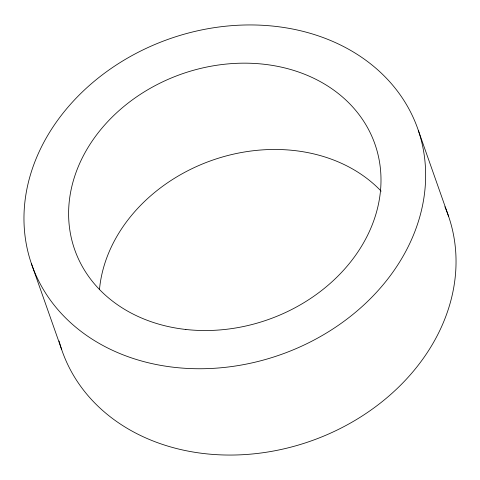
<?xml version="1.0" encoding="UTF-8"?>
<svg xmlns="http://www.w3.org/2000/svg" width="480" height="480" viewBox="0 0 480 480"><rect width="100%" height="100%" fill="white"/><g stroke="black" fill="none" stroke-linecap="round" stroke-linejoin="round"><path stroke-width="0.72" d="M418.278 130.266A204.612 167.406 -19.4 0 1 174.762 367.392A204.612 167.406 -19.4 0 1 81.372 92.886A204.612 167.406 -19.4 0 1 418.278 130.266L448.668 216.57M31.332 263.43L61.722 349.734M99.486 289.422A159.126 130.188 -19.4 0 1 212.478 160.17A159.126 130.188 -19.4 0 1 381.126 191.148M444.9 206.748A204.612 167.406 -19.4 0 1 309.924 441.36A204.612 167.406 -19.4 0 1 59.076 341.01M185.886 329.478A159.126 130.188 -19.4 0 0 375.264 145.068A159.126 130.188 -19.4 0 0 113.256 115.998A159.126 130.188 -19.4 0 0 185.886 329.478"/></g></svg>
